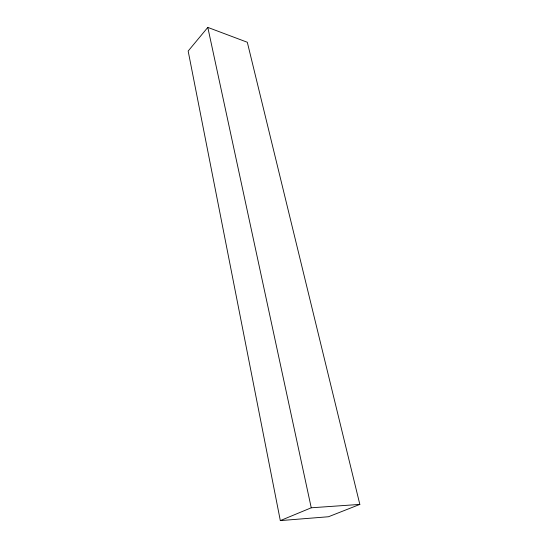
<?xml version="1.0" encoding="UTF-8"?>
<svg xmlns="http://www.w3.org/2000/svg" width="548" height="548" viewBox="0 0 548 548"><rect width="100%" height="100%" fill="white"/><g stroke="black" fill="none" stroke-linecap="round" stroke-linejoin="round"><path stroke-width="0.82" d="M207.808 27.4L188.163 51.053L280.316 520.6L328.499 516.743L359.837 504.407L247.312 42.258L207.808 27.4L311.243 507.791L280.316 520.6M311.243 507.791L359.837 504.407"/></g></svg>
